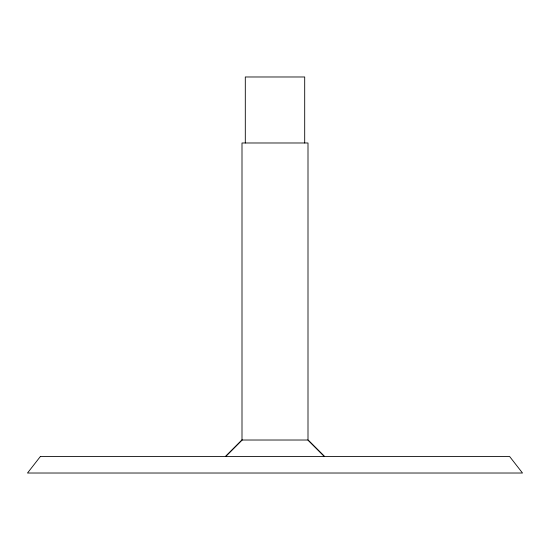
<?xml version="1.0" encoding="UTF-8"?>
<svg xmlns="http://www.w3.org/2000/svg" width="550" height="550" viewBox="0 0 550 550"><rect width="100%" height="100%" fill="white"/><g stroke="black" fill="none" stroke-linecap="round" stroke-linejoin="round"><path stroke-width="0.82" d="M304.7 142.986L304.7 76.979L245.3 76.979L245.3 142.986M40.363 456.521L27.5 473.021L522.5 473.021L509.637 456.521L40.363 456.521M242 440.021L225.521 456.521L242 440.021L308 440.021L324.507 456.521L308 440.021L308 142.986L242 142.986L242 440.021"/></g></svg>
